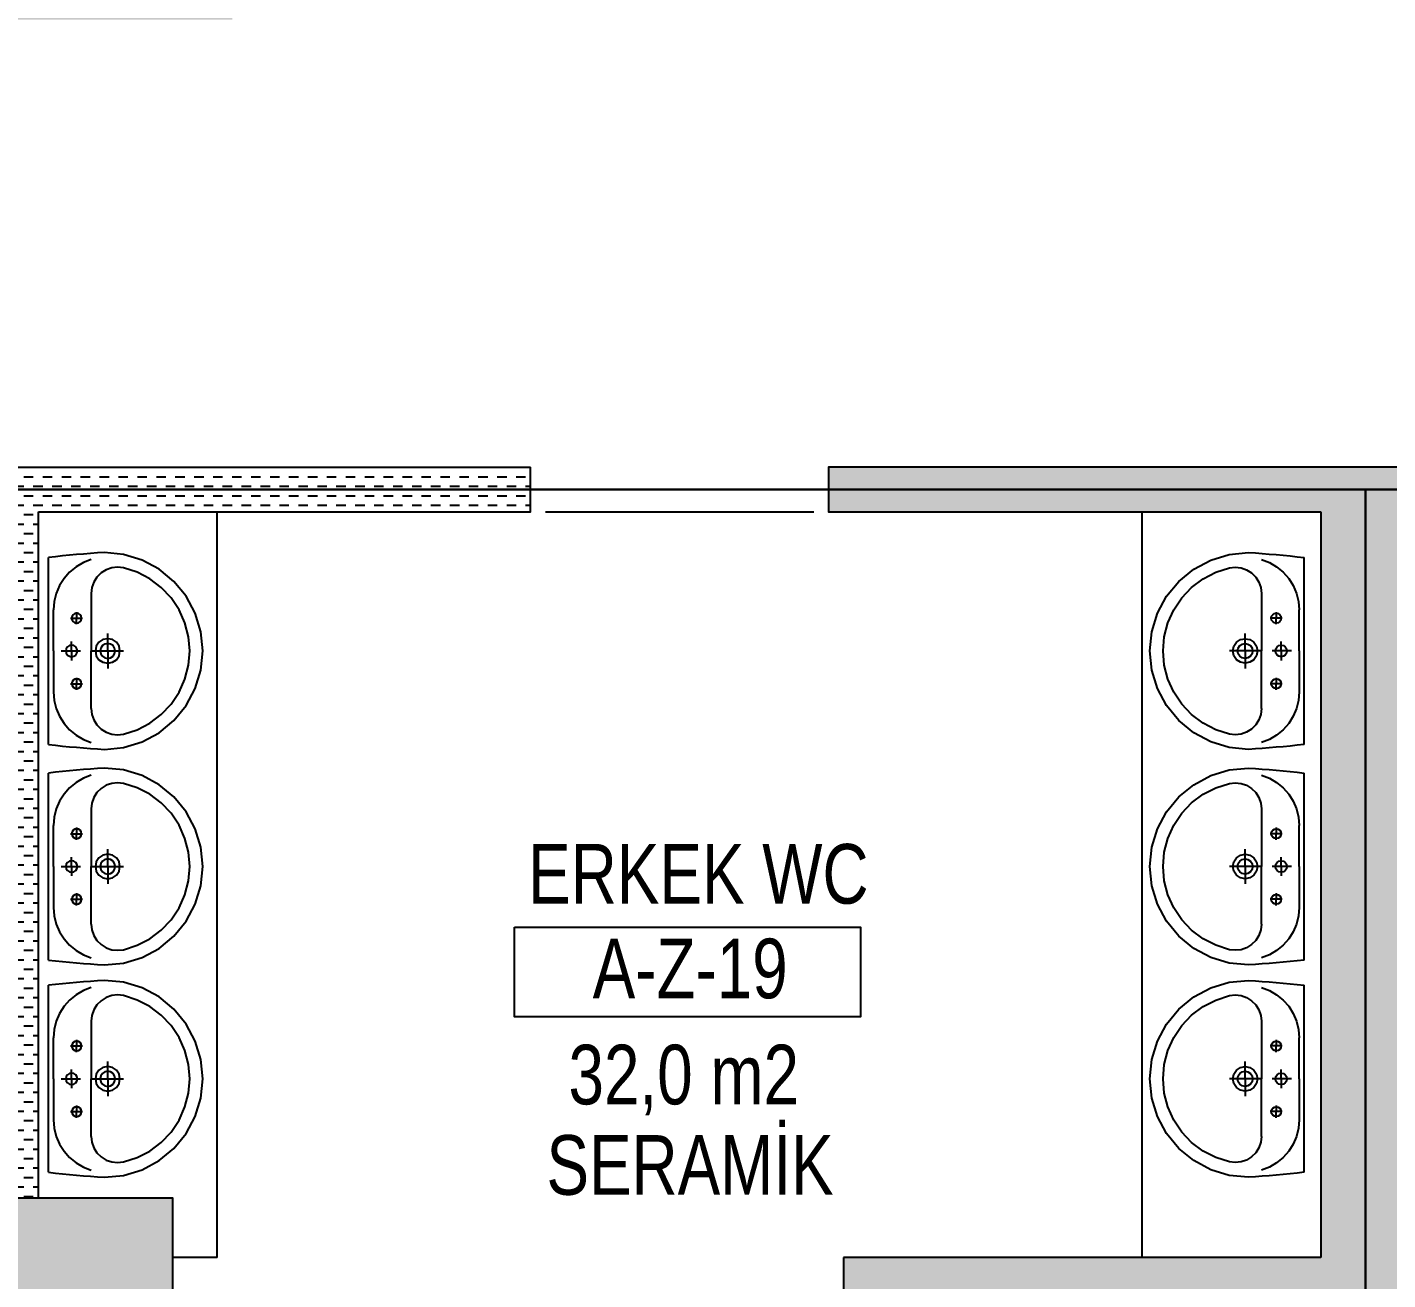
# Model space of a CAD drawing. Header units: centimetres. Extents: x -277999 to 283551, y -705288 to -693449.
# Drawn here: x 260817.9 to 261274.1, y -698562.9 to -698142.9 of the extents above; entities that cross this region are included whole.
import ezdxf
from ezdxf.enums import TextEntityAlignment as Align

# ---------------------------------------------------------------- set-up
doc = ezdxf.new("R2010")
doc.units = ezdxf.units.CM
doc.layers.add('A-DOOR', color=193, linetype='Continuous')
doc.layers.add('MKDU0', color=8, linetype='Continuous')

msp = doc.modelspace()

# ---------------------------------------------------------------- hatches: boundary and pattern name
at = {"layer": 'MKDU0'}
h = msp.add_hatch(dxfattribs=at)
h.set_pattern_fill('ANSI33')
h.paths.add_polyline_path([(260866.61, -698635.38), (260806.61, -698635.38), (260806.61, -698535.38), (260866.61, -698535.38), (260866.61, -698635.38)])
h.paths.add_polyline_path([(259946.61, -698615.38), (259946.61, -698555.38), (260046.61, -698555.38), (260046.61, -698615.38), (259946.61, -698615.38)])
h.paths.add_polyline_path([(261626.61, -698615.38), (261626.61, -698555.38), (261726.61, -698555.38), (261726.61, -698615.38), (261626.61, -698615.38)])
h.paths.add_polyline_path([(260866.61, -699585.38), (260806.61, -699585.38), (260806.61, -699485.38), (260866.61, -699485.38), (260866.61, -699585.38)])
h.paths.add_polyline_path([(260866.61, -699110.38), (260806.61, -699110.38), (260806.61, -699010.38), (260866.61, -699010.38), (260866.61, -699110.38)])
h.paths.add_polyline_path([(260866.61, -697685.38), (260806.61, -697685.38), (260806.61, -697585.38), (260866.61, -697585.38), (260866.61, -697685.38)])
h.paths.add_polyline_path([(260866.61, -697210.38), (260806.61, -697210.38), (260806.61, -697110.38), (260866.61, -697110.38), (260866.61, -697210.38)])
h.paths.add_polyline_path([(260866.61, -696735.38), (260806.61, -696735.38), (260806.61, -696635.38), (260866.61, -696635.38), (260866.61, -696735.38)])
h.paths.add_polyline_path([(260866.61, -695785.38), (260806.61, -695785.38), (260806.61, -695685.38), (260866.61, -695685.38), (260866.61, -695785.38)])
h.paths.add_polyline_path([(260866.61, -695310.38), (260806.61, -695310.38), (260806.61, -695210.38), (260866.61, -695210.38), (260866.61, -695310.38)])
h.paths.add_polyline_path([(260866.61, -694835.38), (260806.61, -694835.38), (260806.61, -694735.38), (260866.61, -694735.38), (260866.61, -694835.38)])
h.paths.add_polyline_path([(259946.61, -700055.38), (259946.61, -699995.38), (260046.61, -699995.38), (260046.61, -700055.38), (259946.61, -700055.38)])
h.paths.add_polyline_path([(260786.61, -700055.38), (260786.61, -699995.38), (260886.61, -699995.38), (260886.61, -700055.38), (260786.61, -700055.38)])
h.paths.add_polyline_path([(261626.61, -700055.38), (261626.61, -699995.38), (261726.61, -699995.38), (261726.61, -700055.38), (261626.61, -700055.38)])
h.paths.add_polyline_path([(259946.61, -699565.38), (259946.61, -699505.38), (260046.61, -699505.38), (260046.61, -699565.38), (259946.61, -699565.38)])
h.paths.add_polyline_path([(261626.61, -699565.38), (261626.61, -699505.38), (261726.61, -699505.38), (261726.61, -699565.38), (261626.61, -699565.38)])
h.paths.add_polyline_path([(259946.61, -699090.38), (259946.61, -699030.38), (260046.61, -699030.38), (260046.61, -699090.38), (259946.61, -699090.38)])
h.paths.add_polyline_path([(261626.61, -699090.38), (261626.61, -699030.38), (261726.61, -699030.38), (261726.61, -699090.38), (261626.61, -699090.38)])
h.paths.add_polyline_path([(259946.61, -698140.38), (259946.61, -698080.38), (260046.61, -698080.38), (260046.61, -698140.38), (259946.61, -698140.38)])
h.paths.add_polyline_path([(260786.61, -698140.38), (260786.61, -698080.38), (260886.61, -698080.38), (260886.61, -698140.38), (260786.61, -698140.38)])
h.paths.add_polyline_path([(261626.61, -698140.38), (261626.61, -698080.38), (261726.61, -698080.38), (261726.61, -698140.38), (261626.61, -698140.38)])
h.paths.add_polyline_path([(259946.61, -697665.38), (259946.61, -697605.38), (260046.61, -697605.38), (260046.61, -697665.38), (259946.61, -697665.38)])
h.paths.add_polyline_path([(261626.61, -697665.38), (261626.61, -697605.38), (261726.61, -697605.38), (261726.61, -697665.38), (261626.61, -697665.38)])
h.paths.add_polyline_path([(259946.61, -697190.38), (259946.61, -697130.38), (260046.61, -697130.38), (260046.61, -697190.38), (259946.61, -697190.38)])
h.paths.add_polyline_path([(261626.61, -697190.38), (261626.61, -697130.38), (261726.61, -697130.38), (261726.61, -697190.38), (261626.61, -697190.38)])
h.paths.add_polyline_path([(259946.61, -696715.38), (259946.61, -696655.38), (260046.61, -696655.38), (260046.61, -696715.38), (259946.61, -696715.38)])
h.paths.add_polyline_path([(261626.61, -696715.38), (261626.61, -696655.38), (261726.61, -696655.38), (261726.61, -696715.38), (261626.61, -696715.38)])
h.paths.add_polyline_path([(259946.61, -696240.38), (259946.61, -696180.38), (260046.61, -696180.38), (260046.61, -696240.38), (259946.61, -696240.38)])
h.paths.add_polyline_path([(260786.61, -696240.38), (260786.61, -696180.38), (260886.61, -696180.38), (260886.61, -696240.38), (260786.61, -696240.38)])
h.paths.add_polyline_path([(261626.61, -696240.38), (261626.61, -696180.38), (261726.61, -696180.38), (261726.61, -696240.38), (261626.61, -696240.38)])
h.paths.add_polyline_path([(259946.61, -695765.38), (259946.61, -695705.38), (260046.61, -695705.38), (260046.61, -695765.38), (259946.61, -695765.38)])
h.paths.add_polyline_path([(261626.61, -695765.38), (261626.61, -695705.38), (261726.61, -695705.38), (261726.61, -695765.38), (261626.61, -695765.38)])
h.paths.add_polyline_path([(259946.61, -695290.38), (259946.61, -695230.38), (260046.61, -695230.38), (260046.61, -695290.38), (259946.61, -695290.38)])
h.paths.add_polyline_path([(261626.61, -695290.38), (261626.61, -695230.38), (261726.61, -695230.38), (261726.61, -695290.38), (261626.61, -695290.38)])
h.paths.add_polyline_path([(259946.61, -694815.38), (259946.61, -694755.38), (260046.61, -694755.38), (260046.61, -694815.38), (259946.61, -694815.38)])
h.paths.add_polyline_path([(261626.61, -694815.38), (261626.61, -694755.38), (261726.61, -694755.38), (261726.61, -694815.38), (261626.61, -694815.38)])
h.paths.add_polyline_path([(259946.61, -694325.38), (259946.61, -694265.38), (260046.61, -694265.38), (260046.61, -694325.38), (259946.61, -694325.38)])
h.paths.add_polyline_path([(260786.61, -694325.38), (260786.61, -694265.38), (260886.61, -694265.38), (260886.61, -694325.38), (260786.61, -694325.38)])
h.paths.add_polyline_path([(261626.61, -694325.38), (261626.61, -694265.38), (261726.61, -694265.38), (261726.61, -694325.38), (261626.61, -694325.38)])
h = msp.add_hatch(dxfattribs=at)
h.set_pattern_fill('DASH')
h.paths.add_polyline_path([(260821.61, -698305.38), (260986.61, -698305.38), (260986.61, -698290.38), (260746.61, -698290.38), (260746.61, -698305.38), (260806.61, -698305.38), (260806.61, -698535.38), (260821.61, -698535.38), (260821.61, -698305.38)])
h = msp.add_hatch(dxfattribs=at)
h.set_pattern_fill('DASH')
h.paths.add_polyline_path([(261281.61, -698570.38), (261441.61, -698570.38), (261441.61, -698555.38), (261281.61, -698555.38), (261281.61, -698305.38), (261446.61, -698305.38), (261446.61, -698290.38), (261086.61, -698290.38), (261086.61, -698305.38), (261251.61, -698305.38), (261251.61, -698555.38), (261091.61, -698555.38), (261091.61, -698570.38), (261251.61, -698570.38), (261251.61, -699075.38), (261281.61, -699075.38), (261281.61, -698570.38)])

# ---------------------------------------------------------------- linework, layer by layer
at = {"layer": 'A-DOOR'}
msp.add_line((260991.61, -698305.38), (261081.61, -698305.38), dxfattribs=at)
at = {"layer": 'MKDU0', "color": 8}
for p, q in [((260821.61, -698535.38), (260821.61, -698305.38)), ((260881.61, -698555.38), (260881.61, -698305.38)), ((261191.61, -698305.38), (261191.61, -698555.38)), ((261251.61, -698305.38), (261251.61, -698555.38)), ((260881.61, -698555.38), (260866.61, -698555.38)), ((261251.61, -698555.38), (261091.61, -698555.38)), ((261091.61, -698555.38), (261091.61, -698570.38))]:
    msp.add_line(p, q, dxfattribs=at)
at = {"layer": 'MKDU0'}
for p, q in [((260825.05, -698383.38), (260825.05, -698320.68)), ((261246.06, -698383.38), (261246.06, -698320.68)), ((260839.35, -698332.73), (260839.35, -698352.03)), ((261231.76, -698332.73), (261231.76, -698352.03)), ((260826.7, -698352.03), (260826.7, -698338.29)), ((260834.41, -698338.99), (260834.41, -698341.03)), ((261236.7, -698338.99), (261236.7, -698341.03)), ((261244.41, -698352.03), (261244.41, -698338.29)), ((260832.39, -698341.03), (260836.41, -698341.03)), ((260834.41, -698343.08), (260834.41, -698341.03)), ((261238.72, -698341.03), (261234.7, -698341.03)), ((261236.7, -698343.08), (261236.7, -698341.03)), ((260832.75, -698352.03), (260832.75, -698348.88)), ((260844.85, -698352.03), (260844.85, -698346.19)), ((261226.26, -698352.03), (261226.26, -698346.19)), ((261238.36, -698352.03), (261238.36, -698348.88)), ((260826.7, -698352.03), (260826.7, -698365.78)), ((260829.29, -698352.03), (260835.78, -698352.03)), ((260829.29, -698352.03), (260835.78, -698352.03)), ((260832.75, -698352.03), (260832.75, -698355.19)), ((260839.35, -698371.34), (260839.35, -698352.03)), ((260839.35, -698352.03), (260850.1, -698352.03)), ((260839.35, -698352.03), (260850.1, -698352.03)), ((260844.85, -698352.03), (260844.85, -698357.87)), ((261231.76, -698352.03), (261221.01, -698352.03)), ((261231.76, -698352.03), (261221.01, -698352.03)), ((261226.26, -698352.03), (261226.26, -698357.87)), ((261231.76, -698371.34), (261231.76, -698352.03)), ((261241.81, -698352.03), (261235.33, -698352.03)), ((261241.81, -698352.03), (261235.33, -698352.03)), ((261238.36, -698352.03), (261238.36, -698355.19)), ((261244.41, -698352.03), (261244.41, -698365.78)), ((260832.39, -698363.03), (260836.41, -698363.03)), ((260834.41, -698360.99), (260834.41, -698363.03)), ((260834.41, -698365.08), (260834.41, -698363.03)), ((261238.72, -698363.03), (261234.7, -698363.03)), ((261236.7, -698360.99), (261236.7, -698363.03)), ((261236.7, -698365.08), (261236.7, -698363.03)), ((260825.05, -698455.66), (260825.05, -698392.96)), ((261246.06, -698455.66), (261246.06, -698392.96)), ((260839.35, -698405), (260839.35, -698424.31)), ((261231.76, -698405), (261231.76, -698424.31)), ((260826.7, -698424.31), (260826.7, -698410.56)), ((260832.39, -698413.31), (260836.41, -698413.31)), ((260834.41, -698411.26), (260834.41, -698413.31)), ((260834.41, -698415.35), (260834.41, -698413.31)), ((261238.72, -698413.31), (261234.7, -698413.31)), ((261236.7, -698411.26), (261236.7, -698413.31)), ((261236.7, -698415.35), (261236.7, -698413.31)), ((261244.41, -698424.31), (261244.41, -698410.56)), ((260832.75, -698424.31), (260832.75, -698421.15)), ((260844.85, -698424.31), (260844.85, -698418.47)), ((261226.26, -698424.31), (261226.26, -698418.47)), ((261238.36, -698424.31), (261238.36, -698421.15)), ((260826.7, -698424.31), (260826.7, -698438.06)), ((260829.29, -698424.31), (260835.78, -698424.31)), ((260829.29, -698424.31), (260835.78, -698424.31)), ((260832.75, -698424.31), (260832.75, -698427.46)), ((260839.35, -698443.61), (260839.35, -698424.31)), ((260839.35, -698424.31), (260850.1, -698424.31)), ((260839.35, -698424.31), (260850.1, -698424.31)), ((260844.85, -698424.31), (260844.85, -698430.15)), ((261231.76, -698424.31), (261221.01, -698424.31)), ((261231.76, -698424.31), (261221.01, -698424.31)), ((261226.26, -698424.31), (261226.26, -698430.15)), ((261231.76, -698443.61), (261231.76, -698424.31)), ((261241.81, -698424.31), (261235.33, -698424.31)), ((261241.81, -698424.31), (261235.33, -698424.31)), ((261238.36, -698424.31), (261238.36, -698427.46)), ((261244.41, -698424.31), (261244.41, -698438.06)), ((260832.39, -698435.31), (260836.41, -698435.31)), ((260834.41, -698433.26), (260834.41, -698435.31)), ((260834.41, -698437.35), (260834.41, -698435.31)), ((261238.72, -698435.31), (261234.7, -698435.31)), ((261236.7, -698433.26), (261236.7, -698435.31)), ((261236.7, -698437.35), (261236.7, -698435.31)), ((260825.05, -698526.84), (260825.05, -698464.14)), ((261246.06, -698526.84), (261246.06, -698464.14)), ((260839.35, -698476.19), (260839.35, -698495.49)), ((261231.76, -698476.19), (261231.76, -698495.49)), ((260826.7, -698495.49), (260826.7, -698481.75)), ((261244.41, -698495.49), (261244.41, -698481.75)), ((260832.39, -698484.49), (260836.41, -698484.49)), ((260834.41, -698482.45), (260834.41, -698484.49)), ((260834.41, -698486.54), (260834.41, -698484.49)), ((261238.72, -698484.49), (261234.7, -698484.49)), ((261236.7, -698482.45), (261236.7, -698484.49)), ((261236.7, -698486.54), (261236.7, -698484.49)), ((260844.85, -698495.49), (260844.85, -698489.66)), ((261226.26, -698495.49), (261226.26, -698489.66)), ((260826.7, -698495.49), (260826.7, -698509.24)), ((260829.29, -698495.49), (260835.78, -698495.49)), ((260829.29, -698495.49), (260835.78, -698495.49)), ((260832.75, -698495.49), (260832.75, -698492.34)), ((260832.75, -698495.49), (260832.75, -698498.65)), ((260839.35, -698514.8), (260839.35, -698495.49)), ((260839.35, -698495.49), (260850.1, -698495.49)), ((260839.35, -698495.49), (260850.1, -698495.49)), ((260844.85, -698495.49), (260844.85, -698501.33)), ((261231.76, -698495.49), (261221.01, -698495.49)), ((261231.76, -698495.49), (261221.01, -698495.49)), ((261226.26, -698495.49), (261226.26, -698501.33)), ((261231.76, -698514.8), (261231.76, -698495.49)), ((261241.81, -698495.49), (261235.33, -698495.49)), ((261241.81, -698495.49), (261235.33, -698495.49)), ((261238.36, -698495.49), (261238.36, -698492.34)), ((261238.36, -698495.49), (261238.36, -698498.65)), ((261244.41, -698495.49), (261244.41, -698509.24)), ((260834.41, -698504.45), (260834.41, -698506.49)), ((261236.7, -698504.45), (261236.7, -698506.49)), ((260832.39, -698506.49), (260836.41, -698506.49)), ((260834.41, -698508.54), (260834.41, -698506.49)), ((261238.72, -698506.49), (261234.7, -698506.49)), ((261236.7, -698508.54), (261236.7, -698506.49))]:
    msp.add_line(p, q, dxfattribs=at)
at = {"layer": 'MKDU0', "color": 8}
for points in [[(259936.61, -698607.88), (259936.61, -698132.88), (260879.11, -698132.88), (260879.11, -698050.38), (261044.11, -698050.38), (261044.11, -698132.88), (261719.11, -698132.88), (261719.11, -698297.88), (260204.11, -698297.88), (260204.11, -698607.88)], [(260814.11, -698297.88), (261266.61, -698297.88), (261266.61, -699075.38), (260814.11, -699075.38)], [(261719.11, -699082.88), (261266.61, -699082.88), (261266.61, -698297.88), (261719.11, -698297.88)], [(260866.61, -698635.38), (260806.61, -698635.38), (260806.61, -698535.38), (260866.61, -698535.38)]]:
    msp.add_lwpolyline(points, close=True, dxfattribs=at)
for points in [[(260746.61, -698305.38), (260746.61, -698290.38), (260986.61, -698290.38)], [(260821.61, -698305.38), (260986.61, -698305.38), (260986.61, -698290.38)], [(261446.61, -698305.38), (261446.61, -698290.38), (261086.61, -698290.38), (261086.61, -698305.38), (261251.61, -698305.38)]]:
    msp.add_lwpolyline(points, dxfattribs=at)
at = {"layer": 'MKDU0'}
for points in [[(260843.75, -698319.03), (260841.4, -698319.18), (260839.06, -698319.35), (260836.72, -698319.53), (260834.38, -698319.73), (260832.05, -698319.94), (260829.71, -698320.17), (260827.38, -698320.42), (260825.05, -698320.68)], [(260839.36, -698321.39), (260836.72, -698322.4), (260834.27, -698323.82), (260832.09, -698325.61), (260830.21, -698327.73), (260828.7, -698330.12), (260827.6, -698332.72), (260826.92, -698335.47), (260826.7, -698338.29)], [(260876.75, -698352.03), (260876.11, -698345.6), (260874.23, -698339.4), (260871.18, -698333.7), (260867.08, -698328.7), (260862.08, -698324.59), (260856.37, -698321.55), (260850.18, -698319.67), (260843.75, -698319.03)], [(261194.36, -698352.03), (261195, -698345.6), (261196.87, -698339.4), (261199.92, -698333.7), (261204.03, -698328.7), (261209.03, -698324.59), (261214.73, -698321.55), (261220.92, -698319.67), (261227.36, -698319.03)], [(261227.36, -698319.03), (261229.7, -698319.18), (261232.04, -698319.35), (261234.38, -698319.53), (261236.72, -698319.73), (261239.06, -698319.94), (261241.4, -698320.17), (261243.73, -698320.42), (261246.06, -698320.68)], [(261231.75, -698321.39), (261234.39, -698322.4), (261236.83, -698323.82), (261239.02, -698325.61), (261240.89, -698327.73), (261242.4, -698330.12), (261243.51, -698332.72), (261244.18, -698335.47), (261244.41, -698338.29)], [(260850.1, -698324.15), (260848.14, -698323.93), (260846.19, -698324.15), (260844.33, -698324.8), (260842.66, -698325.85), (260841.26, -698327.24), (260840.22, -698328.91), (260839.57, -698330.77), (260839.35, -698332.73)], [(260872.35, -698352.03), (260871.94, -698347.24), (260870.74, -698342.59), (260868.78, -698338.2), (260866.1, -698334.2), (260862.8, -698330.7), (260858.96, -698327.81), (260854.68, -698325.61), (260850.1, -698324.15)], [(261198.76, -698352.03), (261199.17, -698347.24), (261200.37, -698342.59), (261202.33, -698338.2), (261205, -698334.2), (261208.31, -698330.7), (261212.15, -698327.81), (261216.42, -698325.61), (261221.01, -698324.15)], [(261221.01, -698324.15), (261222.96, -698323.93), (261224.92, -698324.15), (261226.78, -698324.8), (261228.45, -698325.85), (261229.84, -698327.24), (261230.89, -698328.91), (261231.54, -698330.77), (261231.76, -698332.73)], [(260836.06, -698341.03), (260835.93, -698340.4), (260835.58, -698339.87), (260835.04, -698339.51), (260834.41, -698339.38), (260833.78, -698339.51), (260833.24, -698339.87), (260832.89, -698340.4), (260832.76, -698341.03)], [(261235.05, -698341.03), (261235.17, -698340.4), (261235.53, -698339.87), (261236.07, -698339.51), (261236.7, -698339.38), (261237.33, -698339.51), (261237.86, -698339.87), (261238.22, -698340.4), (261238.35, -698341.03)], [(260832.76, -698341.03), (260832.89, -698341.66), (260833.24, -698342.2), (260833.78, -698342.56), (260834.41, -698342.68), (260835.04, -698342.56), (260835.58, -698342.2), (260835.93, -698341.66), (260836.06, -698341.03)], [(261238.35, -698341.03), (261238.22, -698341.66), (261237.86, -698342.2), (261237.33, -698342.56), (261236.7, -698342.68), (261236.07, -698342.56), (261235.53, -698342.2), (261235.17, -698341.66), (261235.05, -698341.03)], [(260848.97, -698352.03), (260848.66, -698350.45), (260847.76, -698349.12), (260846.42, -698348.22), (260844.85, -698347.91), (260843.27, -698348.22), (260841.93, -698349.12), (260841.03, -698350.45), (260840.72, -698352.03)], [(260847.38, -698352.03), (260847.18, -698351.06), (260846.63, -698350.24), (260845.81, -698349.7), (260844.85, -698349.5), (260843.88, -698349.7), (260843.06, -698350.24), (260842.51, -698351.06), (260842.32, -698352.03)], [(261222.14, -698352.03), (261222.45, -698350.45), (261223.34, -698349.12), (261224.68, -698348.22), (261226.26, -698347.91), (261227.84, -698348.22), (261229.18, -698349.12), (261230.07, -698350.45), (261230.39, -698352.03)], [(261223.73, -698352.03), (261223.92, -698351.06), (261224.47, -698350.24), (261225.29, -698349.7), (261226.26, -698349.5), (261227.23, -698349.7), (261228.05, -698350.24), (261228.6, -698351.06), (261228.79, -698352.03)], [(260834.67, -698352.03), (260834.52, -698351.3), (260834.11, -698350.67), (260833.48, -698350.25), (260832.75, -698350.11), (260832.01, -698350.25), (260831.38, -698350.67), (260830.97, -698351.3), (260830.82, -698352.03)], [(260830.82, -698352.03), (260830.97, -698352.77), (260831.38, -698353.39), (260832.01, -698353.81), (260832.75, -698353.96), (260833.48, -698353.81), (260834.11, -698353.39), (260834.52, -698352.77), (260834.67, -698352.03)], [(260840.72, -698352.03), (260841.03, -698353.61), (260841.93, -698354.95), (260843.27, -698355.84), (260844.85, -698356.16), (260846.42, -698355.84), (260847.76, -698354.95), (260848.66, -698353.61), (260848.97, -698352.03)], [(260842.32, -698352.03), (260842.51, -698353), (260843.06, -698353.82), (260843.88, -698354.37), (260844.85, -698354.56), (260845.81, -698354.37), (260846.63, -698353.82), (260847.18, -698353), (260847.38, -698352.03)], [(260843.75, -698385.03), (260850.18, -698384.4), (260856.37, -698382.52), (260862.08, -698379.47), (260867.08, -698375.37), (260871.18, -698370.37), (260874.23, -698364.66), (260876.11, -698358.47), (260876.75, -698352.03)], [(260850.1, -698379.92), (260854.68, -698378.46), (260858.96, -698376.25), (260862.8, -698373.36), (260866.1, -698369.87), (260868.78, -698365.87), (260870.74, -698361.48), (260871.94, -698356.82), (260872.35, -698352.03)], [(261227.36, -698385.03), (261220.92, -698384.4), (261214.73, -698382.52), (261209.03, -698379.47), (261204.03, -698375.37), (261199.92, -698370.37), (261196.87, -698364.66), (261195, -698358.47), (261194.36, -698352.03)], [(261221.01, -698379.92), (261216.42, -698378.46), (261212.15, -698376.25), (261208.31, -698373.36), (261205, -698369.87), (261202.33, -698365.87), (261200.37, -698361.48), (261199.17, -698356.82), (261198.76, -698352.03)], [(261230.39, -698352.03), (261230.07, -698353.61), (261229.18, -698354.95), (261227.84, -698355.84), (261226.26, -698356.16), (261224.68, -698355.84), (261223.34, -698354.95), (261222.45, -698353.61), (261222.14, -698352.03)], [(261228.79, -698352.03), (261228.6, -698353), (261228.05, -698353.82), (261227.23, -698354.37), (261226.26, -698354.56), (261225.29, -698354.37), (261224.47, -698353.82), (261223.92, -698353), (261223.73, -698352.03)], [(261236.44, -698352.03), (261236.58, -698351.3), (261237, -698350.67), (261237.62, -698350.25), (261238.36, -698350.11), (261239.1, -698350.25), (261239.72, -698350.67), (261240.14, -698351.3), (261240.29, -698352.03)], [(261240.29, -698352.03), (261240.14, -698352.77), (261239.72, -698353.39), (261239.1, -698353.81), (261238.36, -698353.96), (261237.62, -698353.81), (261237, -698353.39), (261236.58, -698352.77), (261236.44, -698352.03)], [(260836.06, -698363.03), (260835.93, -698362.4), (260835.58, -698361.87), (260835.04, -698361.51), (260834.41, -698361.38), (260833.78, -698361.51), (260833.24, -698361.87), (260832.89, -698362.4), (260832.76, -698363.03)], [(260832.76, -698363.03), (260832.89, -698363.66), (260833.24, -698364.2), (260833.78, -698364.56), (260834.41, -698364.68), (260835.04, -698364.56), (260835.58, -698364.2), (260835.93, -698363.66), (260836.06, -698363.03)], [(261235.05, -698363.03), (261235.17, -698362.4), (261235.53, -698361.87), (261236.07, -698361.51), (261236.7, -698361.38), (261237.33, -698361.51), (261237.86, -698361.87), (261238.22, -698362.4), (261238.35, -698363.03)], [(261238.35, -698363.03), (261238.22, -698363.66), (261237.86, -698364.2), (261237.33, -698364.56), (261236.7, -698364.68), (261236.07, -698364.56), (261235.53, -698364.2), (261235.17, -698363.66), (261235.05, -698363.03)], [(260826.7, -698365.78), (260826.92, -698368.6), (260827.6, -698371.35), (260828.7, -698373.95), (260830.21, -698376.34), (260832.09, -698378.46), (260834.27, -698380.25), (260836.72, -698381.67), (260839.36, -698382.68)], [(261244.41, -698365.78), (261244.18, -698368.6), (261243.51, -698371.35), (261242.4, -698373.95), (261240.89, -698376.34), (261239.02, -698378.46), (261236.83, -698380.25), (261234.39, -698381.67), (261231.75, -698382.68)], [(260839.35, -698371.34), (260839.57, -698373.3), (260840.22, -698375.16), (260841.26, -698376.82), (260842.66, -698378.22), (260844.33, -698379.27), (260846.19, -698379.92), (260848.14, -698380.14), (260850.1, -698379.92)], [(261231.76, -698371.34), (261231.54, -698373.3), (261230.89, -698375.16), (261229.84, -698376.82), (261228.45, -698378.22), (261226.78, -698379.27), (261224.92, -698379.92), (261222.96, -698380.14), (261221.01, -698379.92)], [(260825.05, -698383.38), (260827.38, -698383.65), (260829.71, -698383.9), (260832.05, -698384.13), (260834.38, -698384.34), (260836.72, -698384.54), (260839.06, -698384.72), (260841.4, -698384.89), (260843.75, -698385.03)], [(261246.06, -698383.38), (261243.73, -698383.65), (261241.4, -698383.9), (261239.06, -698384.13), (261236.72, -698384.34), (261234.38, -698384.54), (261232.04, -698384.72), (261229.7, -698384.89), (261227.36, -698385.03)], [(260843.75, -698391.31), (260841.4, -698391.46), (260839.06, -698391.62), (260836.72, -698391.8), (260834.38, -698392), (260832.05, -698392.21), (260829.71, -698392.44), (260827.38, -698392.69), (260825.05, -698392.96)], [(260839.36, -698393.67), (260836.72, -698394.67), (260834.27, -698396.09), (260832.09, -698397.88), (260830.21, -698400), (260828.7, -698402.39), (260827.6, -698405), (260826.92, -698407.74), (260826.7, -698410.56)], [(260876.75, -698424.31), (260876.11, -698417.87), (260874.23, -698411.68), (260871.18, -698405.97), (260867.08, -698400.97), (260862.08, -698396.87), (260856.37, -698393.82), (260850.18, -698391.94), (260843.75, -698391.31)], [(261194.36, -698424.31), (261195, -698417.87), (261196.87, -698411.68), (261199.92, -698405.97), (261204.03, -698400.97), (261209.03, -698396.87), (261214.73, -698393.82), (261220.92, -698391.94), (261227.36, -698391.31)], [(261227.36, -698391.31), (261229.7, -698391.46), (261232.04, -698391.62), (261234.38, -698391.8), (261236.72, -698392), (261239.06, -698392.21), (261241.4, -698392.44), (261243.73, -698392.69), (261246.06, -698392.96)], [(261231.75, -698393.67), (261234.39, -698394.67), (261236.83, -698396.09), (261239.02, -698397.88), (261240.89, -698400), (261242.4, -698402.39), (261243.51, -698405), (261244.18, -698407.74), (261244.41, -698410.56)], [(260850.1, -698396.42), (260848.14, -698396.2), (260846.19, -698396.42), (260844.33, -698397.07), (260842.66, -698398.12), (260841.26, -698399.52), (260840.22, -698401.18), (260839.57, -698403.04), (260839.35, -698405)], [(260872.35, -698424.31), (260871.94, -698419.52), (260870.74, -698414.86), (260868.78, -698410.47), (260866.1, -698406.47), (260862.8, -698402.98), (260858.96, -698400.09), (260854.68, -698397.88), (260850.1, -698396.42)], [(261198.76, -698424.31), (261199.17, -698419.52), (261200.37, -698414.86), (261202.33, -698410.47), (261205, -698406.47), (261208.31, -698402.98), (261212.15, -698400.09), (261216.42, -698397.88), (261221.01, -698396.42)], [(261221.01, -698396.42), (261222.96, -698396.2), (261224.92, -698396.42), (261226.78, -698397.07), (261228.45, -698398.12), (261229.84, -698399.52), (261230.89, -698401.18), (261231.54, -698403.04), (261231.76, -698405)], [(260836.06, -698413.31), (260835.93, -698412.68), (260835.58, -698412.14), (260835.04, -698411.78), (260834.41, -698411.66), (260833.78, -698411.78), (260833.24, -698412.14), (260832.89, -698412.68), (260832.76, -698413.31)], [(260832.76, -698413.31), (260832.89, -698413.94), (260833.24, -698414.47), (260833.78, -698414.83), (260834.41, -698414.96), (260835.04, -698414.83), (260835.58, -698414.47), (260835.93, -698413.94), (260836.06, -698413.31)], [(261235.05, -698413.31), (261235.17, -698412.68), (261235.53, -698412.14), (261236.07, -698411.78), (261236.7, -698411.66), (261237.33, -698411.78), (261237.86, -698412.14), (261238.22, -698412.68), (261238.35, -698413.31)], [(261238.35, -698413.31), (261238.22, -698413.94), (261237.86, -698414.47), (261237.33, -698414.83), (261236.7, -698414.96), (261236.07, -698414.83), (261235.53, -698414.47), (261235.17, -698413.94), (261235.05, -698413.31)], [(260834.67, -698424.31), (260834.52, -698423.57), (260834.11, -698422.95), (260833.48, -698422.53), (260832.75, -698422.38), (260832.01, -698422.53), (260831.38, -698422.95), (260830.97, -698423.57), (260830.82, -698424.31)], [(260848.97, -698424.31), (260848.66, -698422.73), (260847.76, -698421.39), (260846.42, -698420.5), (260844.85, -698420.18), (260843.27, -698420.5), (260841.93, -698421.39), (260841.03, -698422.73), (260840.72, -698424.31)], [(260847.38, -698424.31), (260847.18, -698423.34), (260846.63, -698422.52), (260845.81, -698421.97), (260844.85, -698421.78), (260843.88, -698421.97), (260843.06, -698422.52), (260842.51, -698423.34), (260842.32, -698424.31)], [(261222.14, -698424.31), (261222.45, -698422.73), (261223.34, -698421.39), (261224.68, -698420.5), (261226.26, -698420.18), (261227.84, -698420.5), (261229.18, -698421.39), (261230.07, -698422.73), (261230.39, -698424.31)], [(261223.73, -698424.31), (261223.92, -698423.34), (261224.47, -698422.52), (261225.29, -698421.97), (261226.26, -698421.78), (261227.23, -698421.97), (261228.05, -698422.52), (261228.6, -698423.34), (261228.79, -698424.31)], [(261236.44, -698424.31), (261236.58, -698423.57), (261237, -698422.95), (261237.62, -698422.53), (261238.36, -698422.38), (261239.1, -698422.53), (261239.72, -698422.95), (261240.14, -698423.57), (261240.29, -698424.31)], [(260830.82, -698424.31), (260830.97, -698425.04), (260831.38, -698425.67), (260832.01, -698426.09), (260832.75, -698426.23), (260833.48, -698426.09), (260834.11, -698425.67), (260834.52, -698425.04), (260834.67, -698424.31)], [(260840.72, -698424.31), (260841.03, -698425.89), (260841.93, -698427.22), (260843.27, -698428.12), (260844.85, -698428.43), (260846.42, -698428.12), (260847.76, -698427.22), (260848.66, -698425.89), (260848.97, -698424.31)], [(260842.32, -698424.31), (260842.51, -698425.28), (260843.06, -698426.1), (260843.88, -698426.64), (260844.85, -698426.84), (260845.81, -698426.64), (260846.63, -698426.1), (260847.18, -698425.28), (260847.38, -698424.31)], [(260843.75, -698457.31), (260850.18, -698456.67), (260856.37, -698454.8), (260862.08, -698451.75), (260867.08, -698447.64), (260871.18, -698442.64), (260874.23, -698436.94), (260876.11, -698430.75), (260876.75, -698424.31)], [(260850.1, -698452.19), (260854.68, -698450.73), (260858.96, -698448.53), (260862.8, -698445.64), (260866.1, -698442.14), (260868.78, -698438.14), (260870.74, -698433.76), (260871.94, -698429.1), (260872.35, -698424.31)], [(261227.36, -698457.31), (261220.92, -698456.67), (261214.73, -698454.8), (261209.03, -698451.75), (261204.03, -698447.64), (261199.92, -698442.64), (261196.87, -698436.94), (261195, -698430.75), (261194.36, -698424.31)], [(261221.01, -698452.19), (261216.42, -698450.73), (261212.15, -698448.53), (261208.31, -698445.64), (261205, -698442.14), (261202.33, -698438.14), (261200.37, -698433.76), (261199.17, -698429.1), (261198.76, -698424.31)], [(261230.39, -698424.31), (261230.07, -698425.89), (261229.18, -698427.22), (261227.84, -698428.12), (261226.26, -698428.43), (261224.68, -698428.12), (261223.34, -698427.22), (261222.45, -698425.89), (261222.14, -698424.31)], [(261228.79, -698424.31), (261228.6, -698425.28), (261228.05, -698426.1), (261227.23, -698426.64), (261226.26, -698426.84), (261225.29, -698426.64), (261224.47, -698426.1), (261223.92, -698425.28), (261223.73, -698424.31)], [(261240.29, -698424.31), (261240.14, -698425.04), (261239.72, -698425.67), (261239.1, -698426.09), (261238.36, -698426.23), (261237.62, -698426.09), (261237, -698425.67), (261236.58, -698425.04), (261236.44, -698424.31)], [(260836.06, -698435.31), (260835.93, -698434.68), (260835.58, -698434.14), (260835.04, -698433.78), (260834.41, -698433.66), (260833.78, -698433.78), (260833.24, -698434.14), (260832.89, -698434.68), (260832.76, -698435.31)], [(260832.76, -698435.31), (260832.89, -698435.94), (260833.24, -698436.47), (260833.78, -698436.83), (260834.41, -698436.96), (260835.04, -698436.83), (260835.58, -698436.47), (260835.93, -698435.94), (260836.06, -698435.31)], [(261235.05, -698435.31), (261235.17, -698434.68), (261235.53, -698434.14), (261236.07, -698433.78), (261236.7, -698433.66), (261237.33, -698433.78), (261237.86, -698434.14), (261238.22, -698434.68), (261238.35, -698435.31)], [(261238.35, -698435.31), (261238.22, -698435.94), (261237.86, -698436.47), (261237.33, -698436.83), (261236.7, -698436.96), (261236.07, -698436.83), (261235.53, -698436.47), (261235.17, -698435.94), (261235.05, -698435.31)], [(260826.7, -698438.06), (260826.92, -698440.87), (260827.6, -698443.62), (260828.7, -698446.22), (260830.21, -698448.61), (260832.09, -698450.73), (260834.27, -698452.52), (260836.72, -698453.94), (260839.36, -698454.95)], [(261244.41, -698438.06), (261244.18, -698440.87), (261243.51, -698443.62), (261242.4, -698446.22), (261240.89, -698448.61), (261239.02, -698450.73), (261236.83, -698452.52), (261234.39, -698453.94), (261231.75, -698454.95)], [(260839.35, -698443.61), (260839.57, -698445.57), (260840.22, -698447.43), (260841.26, -698449.1), (260842.66, -698450.49), (260844.33, -698451.54), (260846.19, -698452.19), (260848.14, -698452.41), (260850.1, -698452.19)], [(261231.76, -698443.61), (261231.54, -698445.57), (261230.89, -698447.43), (261229.84, -698449.1), (261228.45, -698450.49), (261226.78, -698451.54), (261224.92, -698452.19), (261222.96, -698452.41), (261221.01, -698452.19)], [(260825.05, -698455.66), (260827.38, -698455.92), (260829.71, -698456.17), (260832.05, -698456.4), (260834.38, -698456.62), (260836.72, -698456.81), (260839.06, -698456.99), (260841.4, -698457.16), (260843.75, -698457.31)], [(261246.06, -698455.66), (261243.73, -698455.92), (261241.4, -698456.17), (261239.06, -698456.4), (261236.72, -698456.62), (261234.38, -698456.81), (261232.04, -698456.99), (261229.7, -698457.16), (261227.36, -698457.31)], [(260843.75, -698462.49), (260841.4, -698462.64), (260839.06, -698462.81), (260836.72, -698462.99), (260834.38, -698463.19), (260832.05, -698463.4), (260829.71, -698463.63), (260827.38, -698463.88), (260825.05, -698464.14)], [(260876.75, -698495.49), (260876.11, -698489.06), (260874.23, -698482.87), (260871.18, -698477.16), (260867.08, -698472.16), (260862.08, -698468.06), (260856.37, -698465.01), (260850.18, -698463.13), (260843.75, -698462.49)], [(261194.36, -698495.49), (261195, -698489.06), (261196.87, -698482.87), (261199.92, -698477.16), (261204.03, -698472.16), (261209.03, -698468.06), (261214.73, -698465.01), (261220.92, -698463.13), (261227.36, -698462.49)], [(261227.36, -698462.49), (261229.7, -698462.64), (261232.04, -698462.81), (261234.38, -698462.99), (261236.72, -698463.19), (261239.06, -698463.4), (261241.4, -698463.63), (261243.73, -698463.88), (261246.06, -698464.14)], [(260839.36, -698464.85), (260836.72, -698465.86), (260834.27, -698467.28), (260832.09, -698469.07), (260830.21, -698471.19), (260828.7, -698473.58), (260827.6, -698476.18), (260826.92, -698478.93), (260826.7, -698481.75)], [(260850.1, -698467.61), (260848.14, -698467.39), (260846.19, -698467.61), (260844.33, -698468.26), (260842.66, -698469.31), (260841.26, -698470.7), (260840.22, -698472.37), (260839.57, -698474.23), (260839.35, -698476.19)], [(260872.35, -698495.49), (260871.94, -698490.7), (260870.74, -698486.05), (260868.78, -698481.66), (260866.1, -698477.66), (260862.8, -698474.17), (260858.96, -698471.27), (260854.68, -698469.07), (260850.1, -698467.61)], [(261198.76, -698495.49), (261199.17, -698490.7), (261200.37, -698486.05), (261202.33, -698481.66), (261205, -698477.66), (261208.31, -698474.17), (261212.15, -698471.27), (261216.42, -698469.07), (261221.01, -698467.61)], [(261221.01, -698467.61), (261222.96, -698467.39), (261224.92, -698467.61), (261226.78, -698468.26), (261228.45, -698469.31), (261229.84, -698470.7), (261230.89, -698472.37), (261231.54, -698474.23), (261231.76, -698476.19)], [(261231.75, -698464.85), (261234.39, -698465.86), (261236.83, -698467.28), (261239.02, -698469.07), (261240.89, -698471.19), (261242.4, -698473.58), (261243.51, -698476.18), (261244.18, -698478.93), (261244.41, -698481.75)], [(260836.06, -698484.49), (260835.93, -698483.86), (260835.58, -698483.33), (260835.04, -698482.97), (260834.41, -698482.84), (260833.78, -698482.97), (260833.24, -698483.33), (260832.89, -698483.86), (260832.76, -698484.49)], [(260832.76, -698484.49), (260832.89, -698485.13), (260833.24, -698485.66), (260833.78, -698486.02), (260834.41, -698486.14), (260835.04, -698486.02), (260835.58, -698485.66), (260835.93, -698485.13), (260836.06, -698484.49)], [(261235.05, -698484.49), (261235.17, -698483.86), (261235.53, -698483.33), (261236.07, -698482.97), (261236.7, -698482.84), (261237.33, -698482.97), (261237.86, -698483.33), (261238.22, -698483.86), (261238.35, -698484.49)], [(261238.35, -698484.49), (261238.22, -698485.13), (261237.86, -698485.66), (261237.33, -698486.02), (261236.7, -698486.14), (261236.07, -698486.02), (261235.53, -698485.66), (261235.17, -698485.13), (261235.05, -698484.49)], [(260848.97, -698495.49), (260848.66, -698493.92), (260847.76, -698492.58), (260846.42, -698491.68), (260844.85, -698491.37), (260843.27, -698491.68), (260841.93, -698492.58), (260841.03, -698493.92), (260840.72, -698495.49)], [(261222.14, -698495.49), (261222.45, -698493.92), (261223.34, -698492.58), (261224.68, -698491.68), (261226.26, -698491.37), (261227.84, -698491.68), (261229.18, -698492.58), (261230.07, -698493.92), (261230.39, -698495.49)], [(260834.67, -698495.49), (260834.52, -698494.76), (260834.11, -698494.13), (260833.48, -698493.72), (260832.75, -698493.57), (260832.01, -698493.72), (260831.38, -698494.13), (260830.97, -698494.76), (260830.82, -698495.49)], [(260830.82, -698495.49), (260830.97, -698496.23), (260831.38, -698496.86), (260832.01, -698497.27), (260832.75, -698497.42), (260833.48, -698497.27), (260834.11, -698496.86), (260834.52, -698496.23), (260834.67, -698495.49)], [(260840.72, -698495.49), (260841.03, -698497.07), (260841.93, -698498.41), (260843.27, -698499.31), (260844.85, -698499.62), (260846.42, -698499.31), (260847.76, -698498.41), (260848.66, -698497.07), (260848.97, -698495.49)], [(260847.38, -698495.49), (260847.18, -698494.53), (260846.63, -698493.71), (260845.81, -698493.16), (260844.85, -698492.96), (260843.88, -698493.16), (260843.06, -698493.71), (260842.51, -698494.53), (260842.32, -698495.49)], [(260842.32, -698495.49), (260842.51, -698496.46), (260843.06, -698497.28), (260843.88, -698497.83), (260844.85, -698498.02), (260845.81, -698497.83), (260846.63, -698497.28), (260847.18, -698496.46), (260847.38, -698495.49)], [(260843.75, -698528.49), (260850.18, -698527.86), (260856.37, -698525.98), (260862.08, -698522.93), (260867.08, -698518.83), (260871.18, -698513.83), (260874.23, -698508.12), (260876.11, -698501.93), (260876.75, -698495.49)], [(260850.1, -698523.38), (260854.68, -698521.92), (260858.96, -698519.71), (260862.8, -698516.82), (260866.1, -698513.33), (260868.78, -698509.33), (260870.74, -698504.94), (260871.94, -698500.29), (260872.35, -698495.49)], [(261227.36, -698528.49), (261220.92, -698527.86), (261214.73, -698525.98), (261209.03, -698522.93), (261204.03, -698518.83), (261199.92, -698513.83), (261196.87, -698508.12), (261195, -698501.93), (261194.36, -698495.49)], [(261221.01, -698523.38), (261216.42, -698521.92), (261212.15, -698519.71), (261208.31, -698516.82), (261205, -698513.33), (261202.33, -698509.33), (261200.37, -698504.94), (261199.17, -698500.29), (261198.76, -698495.49)], [(261230.39, -698495.49), (261230.07, -698497.07), (261229.18, -698498.41), (261227.84, -698499.31), (261226.26, -698499.62), (261224.68, -698499.31), (261223.34, -698498.41), (261222.45, -698497.07), (261222.14, -698495.49)], [(261223.73, -698495.49), (261223.92, -698494.53), (261224.47, -698493.71), (261225.29, -698493.16), (261226.26, -698492.96), (261227.23, -698493.16), (261228.05, -698493.71), (261228.6, -698494.53), (261228.79, -698495.49)], [(261228.79, -698495.49), (261228.6, -698496.46), (261228.05, -698497.28), (261227.23, -698497.83), (261226.26, -698498.02), (261225.29, -698497.83), (261224.47, -698497.28), (261223.92, -698496.46), (261223.73, -698495.49)], [(261236.44, -698495.49), (261236.58, -698494.76), (261237, -698494.13), (261237.62, -698493.72), (261238.36, -698493.57), (261239.1, -698493.72), (261239.72, -698494.13), (261240.14, -698494.76), (261240.29, -698495.49)], [(261240.29, -698495.49), (261240.14, -698496.23), (261239.72, -698496.86), (261239.1, -698497.27), (261238.36, -698497.42), (261237.62, -698497.27), (261237, -698496.86), (261236.58, -698496.23), (261236.44, -698495.49)], [(260836.06, -698506.49), (260835.93, -698505.86), (260835.58, -698505.33), (260835.04, -698504.97), (260834.41, -698504.84), (260833.78, -698504.97), (260833.24, -698505.33), (260832.89, -698505.86), (260832.76, -698506.49)], [(261235.05, -698506.49), (261235.17, -698505.86), (261235.53, -698505.33), (261236.07, -698504.97), (261236.7, -698504.84), (261237.33, -698504.97), (261237.86, -698505.33), (261238.22, -698505.86), (261238.35, -698506.49)], [(260826.7, -698509.24), (260826.92, -698512.06), (260827.6, -698514.81), (260828.7, -698517.41), (260830.21, -698519.8), (260832.09, -698521.92), (260834.27, -698523.71), (260836.72, -698525.13), (260839.36, -698526.14)], [(260832.76, -698506.49), (260832.89, -698507.13), (260833.24, -698507.66), (260833.78, -698508.02), (260834.41, -698508.14), (260835.04, -698508.02), (260835.58, -698507.66), (260835.93, -698507.13), (260836.06, -698506.49)], [(261244.41, -698509.24), (261244.18, -698512.06), (261243.51, -698514.81), (261242.4, -698517.41), (261240.89, -698519.8), (261239.02, -698521.92), (261236.83, -698523.71), (261234.39, -698525.13), (261231.75, -698526.14)], [(261238.35, -698506.49), (261238.22, -698507.13), (261237.86, -698507.66), (261237.33, -698508.02), (261236.7, -698508.14), (261236.07, -698508.02), (261235.53, -698507.66), (261235.17, -698507.13), (261235.05, -698506.49)], [(260839.35, -698514.8), (260839.57, -698516.76), (260840.22, -698518.62), (260841.26, -698520.29), (260842.66, -698521.68), (260844.33, -698522.73), (260846.19, -698523.38), (260848.14, -698523.6), (260850.1, -698523.38)], [(261231.76, -698514.8), (261231.54, -698516.76), (261230.89, -698518.62), (261229.84, -698520.29), (261228.45, -698521.68), (261226.78, -698522.73), (261224.92, -698523.38), (261222.96, -698523.6), (261221.01, -698523.38)], [(260825.05, -698526.84), (260827.38, -698527.11), (260829.71, -698527.36), (260832.05, -698527.59), (260834.38, -698527.8), (260836.72, -698528), (260839.06, -698528.18), (260841.4, -698528.35), (260843.75, -698528.49)], [(261246.06, -698526.84), (261243.73, -698527.11), (261241.4, -698527.36), (261239.06, -698527.59), (261236.72, -698527.8), (261234.38, -698528), (261232.04, -698528.18), (261229.7, -698528.35), (261227.36, -698528.49)]]:
    msp.add_lwpolyline(points, dxfattribs=at)
msp.add_lwpolyline([(260981.29, -698444.69), (261097.29, -698444.69), (261097.29, -698474.69), (260981.29, -698474.69)], close=True, dxfattribs=at)

# ---------------------------------------------------------------- texts
at = {"layer": 'MKDU0', "width": 0.8}
for s, p in [('ERKEK WC', (261042.93, -698436.76)), ('A-Z-19', (261040.18, -698468.5)), ('32,0 m2', (261038.03, -698504.06)), ('SERAMİK', (261040.14, -698534.38))]:
    msp.add_text(s, height=20, dxfattribs=at).set_placement(p, align=Align.CENTER)

doc.saveas('drawing.dxf')
